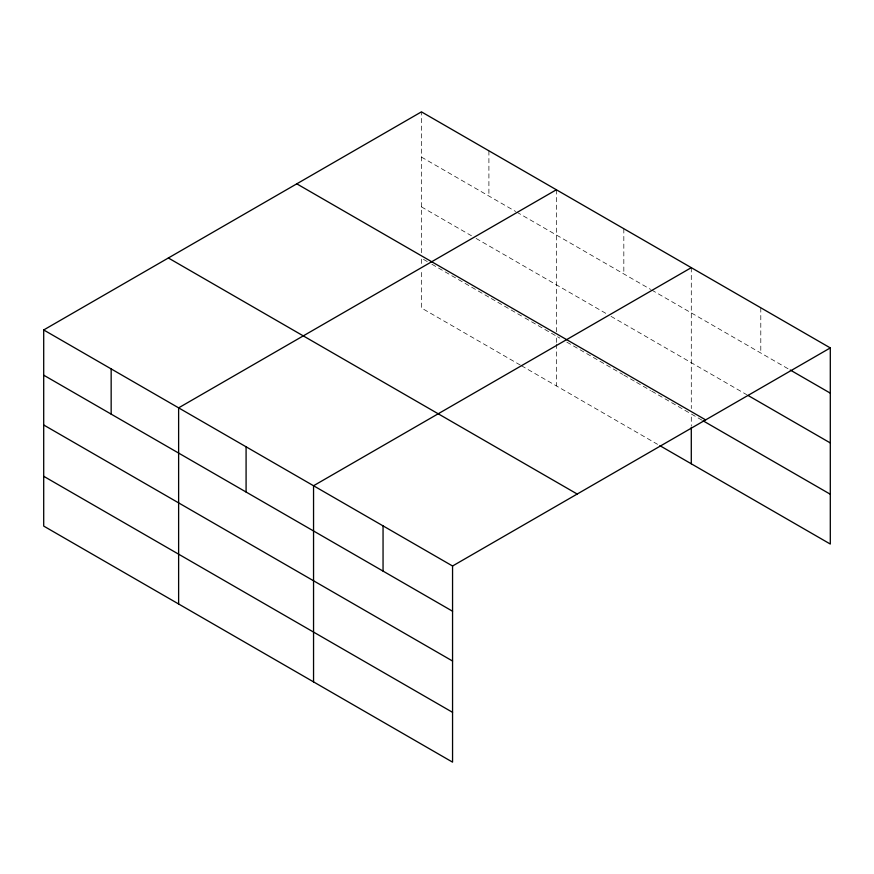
<?xml version="1.0" encoding="UTF-8"?>
<svg xmlns="http://www.w3.org/2000/svg" width="874" height="874" viewBox="0 0 874 874"><rect width="100%" height="100%" fill="white"/><g stroke="black" fill="none" stroke-linecap="round" stroke-linejoin="round"><path stroke-width="0.66" stroke-dasharray="4.37 3.28" d="M421.443 252.794L421.443 111.861M421.443 157.091L515.66 211.486M516.818 212.163L650.584 289.381M651.742 290.059L789.069 369.341M421.443 206.887L471.457 235.762M476.112 238.449L606.381 313.668M611.035 316.355L746.658 394.655M427.255 261.555L421.443 258.201L421.443 264.931M431.909 264.243L488.905 297.149M491.232 298.493L523.799 317.295M524.957 317.961L556.367 336.097L556.367 342.827M557.525 336.763L559.852 338.107M566.833 342.138L622.659 374.367M623.828 375.044L635.453 381.763M636.622 382.43L650.584 390.492M651.742 391.159L690.121 413.326M701.888 420.11L691.29 413.992L691.29 426.108M520.303 365.07L421.443 307.998L421.443 270.306M521.472 365.747L657.554 444.32M760.795 307.79L760.795 353.02M691.29 267.663L691.29 408.595M623.828 228.715L623.828 273.944M556.367 189.767L556.367 332.044M556.367 344.17L556.367 385.893M488.905 150.809L488.905 196.038"/><path stroke-width="1.31" d="M659.881 445.664L830.3 544.043L830.3 347.918L421.443 111.861L43.7 329.957L43.7 526.082L452.557 762.139L452.557 566.002L43.7 329.957M556.367 189.767L178.624 407.852L178.624 603.978M691.29 267.663L313.548 485.747L313.548 681.873M452.557 566.002L830.3 347.918M790.249 370.019L830.3 393.147M747.838 395.332L830.3 442.943M296.789 183.835L705.646 419.891M703.067 420.798L830.3 494.247M168.354 257.983L577.211 494.039M43.7 375.175L452.557 611.232M43.7 424.983L452.557 661.028M43.7 476.286L452.557 712.332M691.29 427.452L691.29 463.788M383.052 525.875L383.052 571.104M246.086 446.8L246.086 492.029M111.162 368.904L111.162 414.134"/></g></svg>
